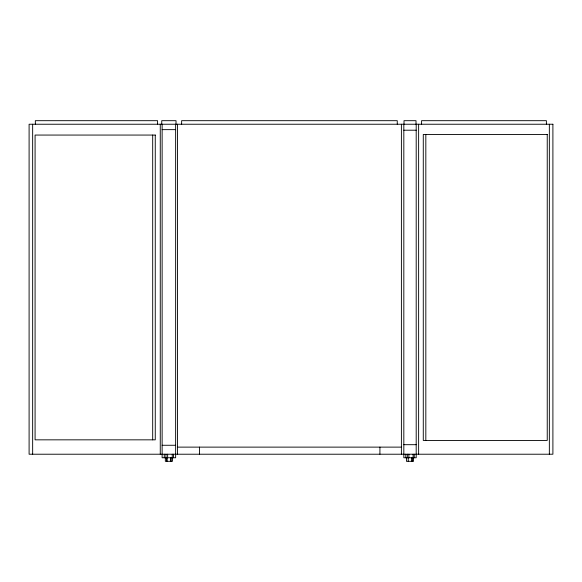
<?xml version="1.0" encoding="UTF-8"?>
<svg xmlns="http://www.w3.org/2000/svg" width="582" height="582" viewBox="0 0 582 582"><rect width="100%" height="100%" fill="white"/><g stroke="black" fill="none" stroke-linecap="round" stroke-linejoin="round"><path stroke-width="0.87" d="M162.131 129.641L175.64 129.641M403.828 130.208L416.195 130.208M403.828 444.692L416.195 444.692M162.131 445.266L175.64 445.266M177.495 447.122L401.398 447.122M549.35 124.235L549.35 454.222M546.389 124.235L546.389 120.685L421.586 120.685L421.586 124.235M425.828 134.471L425.828 440.436M418.625 124.235L418.625 454.222M416.195 124.235L416.195 457.765L403.828 457.765L403.828 124.235M416.014 124.235L416.014 120.685L404.01 120.685L404.01 124.235M414.238 454.222L414.238 457.765M413.562 457.765L413.562 461.315L406.462 461.315L406.462 457.765M413.104 454.222L413.104 457.765M412.26 457.765L412.26 461.315M411.787 457.765L411.787 461.315M408.877 454.222L408.877 457.765M408.237 457.765L408.237 461.315M407.335 454.222L407.335 457.765M405.785 454.222L405.785 457.765M401.398 124.235L401.398 454.222M397.259 124.235L397.259 120.685L181.635 120.685L181.635 124.235M379.922 447.122L379.922 454.222M199.444 447.122L199.444 454.222M177.495 124.235L177.495 454.222M176.026 124.235L176.026 120.685L161.745 120.685L161.745 124.235M175.64 124.235L175.64 457.765L162.131 457.765L162.131 124.235M173.494 454.222L173.494 457.765M172.432 457.765L172.432 461.315L165.339 461.315L165.339 457.765M172.257 454.222L172.257 457.765M171.13 457.765L171.13 461.315M170.657 457.765L170.657 461.315M167.645 454.222L167.645 457.765M167.107 457.765L167.107 461.315M166.634 457.765L166.634 461.315M165.957 454.222L165.957 457.765M164.27 454.222L164.27 457.765M160.268 124.235L160.268 454.222M157.577 124.235L157.577 120.685L35.342 120.685L35.342 124.235M152.688 135.06L152.688 439.839M32.65 124.235L32.65 454.222M552.9 124.235L29.1 124.235L29.1 454.222L552.9 454.222L552.9 124.235M547.24 134.471L423.281 134.471L423.281 440.436L547.24 440.436L547.24 134.471M155.263 135.06L35.08 135.06L35.08 439.839L155.263 439.839L155.263 135.06"/></g></svg>
